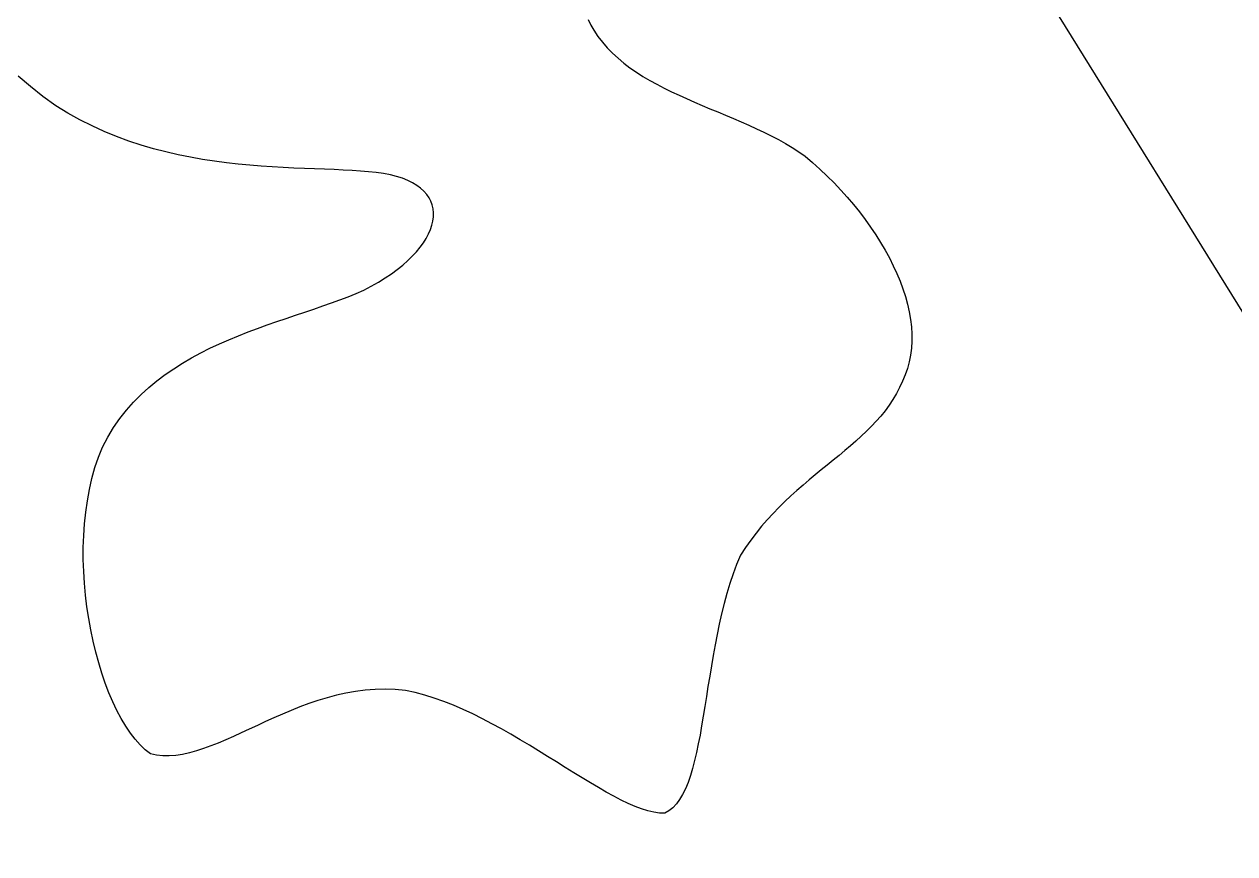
# Model space of a CAD drawing. Header units: metres. Extents: x 507606 to 508087, y 6966978 to 6967359.
# Drawn here: x 507899.332 to 507899.86, y 6967169.621 to 6967169.983 of the extents above; entities that cross this region are included whole.
import ezdxf

# ---------------------------------------------------------------- set-up
doc = ezdxf.new("R2010")
doc.units = ezdxf.units.M
doc.layers.add('mga2020DR_UNLINED', color=252, linetype='Continuous')
doc.layers.add('mga2020VEG_TREE', color=252, linetype='Continuous')

# ---------------------------------------------------------------- blocks, each defined once
blk = doc.blocks.new('BAC V TREE')
for p, q in [((7.3458, -12.0537), (7.3533, -12.0691)), ((7.3533, -12.0691), (7.3618, -12.0836)), ((7.3618, -12.0836), (7.3731, -12.1009)), ((7.3731, -12.1009), (7.3856, -12.1174)), ((7.3856, -12.1174), (7.3992, -12.1331)), ((7.3992, -12.1331), (7.4138, -12.1481)), ((7.4138, -12.1481), (7.4293, -12.1623)), ((7.4293, -12.1623), (7.4456, -12.1759)), ((7.4456, -12.1759), (7.4628, -12.1888)), ((7.4628, -12.1888), (7.4807, -12.2011)), ((5.781, -12.2417), (5.7463, -12.212)), ((7.4807, -12.2011), (7.4993, -12.213)), ((7.4993, -12.213), (7.5186, -12.2243)), ((7.5186, -12.2243), (7.5384, -12.2353)), ((5.8163, -12.2697), (5.781, -12.2417)), ((7.5384, -12.2353), (7.5586, -12.2458)), ((7.5586, -12.2458), (7.5793, -12.256)), ((7.5793, -12.256), (7.6004, -12.2659)), ((5.8522, -12.2958), (5.8163, -12.2697)), ((7.6004, -12.2659), (7.6218, -12.2756)), ((7.6218, -12.2756), (7.6434, -12.2851)), ((7.6434, -12.2851), (7.6652, -12.2945)), ((5.8858, -12.3163), (5.8522, -12.2958)), ((5.9198, -12.335), (5.8858, -12.3163)), ((7.6652, -12.2945), (7.6871, -12.3037)), ((7.6871, -12.3037), (7.7091, -12.3129)), ((7.7091, -12.3129), (7.731, -12.3221)), ((7.731, -12.3221), (7.7529, -12.3314)), ((5.954, -12.3522), (5.9198, -12.335)), ((5.9883, -12.3677), (5.954, -12.3522)), ((7.7529, -12.3314), (7.7747, -12.3408)), ((7.7747, -12.3408), (7.7962, -12.3502)), ((7.7962, -12.3502), (7.8175, -12.3599)), ((7.8175, -12.3599), (7.8385, -12.3699)), ((6.0229, -12.3818), (5.9883, -12.3677)), ((6.0575, -12.3946), (6.0229, -12.3818)), ((7.8385, -12.3699), (7.8591, -12.3801)), ((7.8591, -12.3801), (7.8792, -12.3906)), ((7.8792, -12.3906), (7.8988, -12.4015)), ((6.0921, -12.406), (6.0575, -12.3946)), ((6.1267, -12.4161), (6.0921, -12.406)), ((6.1612, -12.4251), (6.1267, -12.4161)), ((6.1956, -12.4331), (6.1612, -12.4251)), ((7.8988, -12.4015), (7.9178, -12.4129)), ((7.9178, -12.4129), (7.9362, -12.4247)), ((7.9362, -12.4247), (7.9539, -12.4371)), ((6.2298, -12.44), (6.1956, -12.4331)), ((6.2638, -12.446), (6.2298, -12.44)), ((6.2975, -12.4512), (6.2638, -12.446)), ((6.3308, -12.4556), (6.2975, -12.4512)), ((6.3637, -12.4593), (6.3308, -12.4556)), ((6.3962, -12.4624), (6.3637, -12.4593)), ((7.9539, -12.4371), (7.9751, -12.4551)), ((7.9751, -12.4551), (7.9957, -12.4736)), ((6.4281, -12.4649), (6.3962, -12.4624)), ((6.4595, -12.4671), (6.4281, -12.4649)), ((6.4902, -12.4688), (6.4595, -12.4671)), ((6.5203, -12.4703), (6.4902, -12.4688)), ((6.5496, -12.4715), (6.5203, -12.4703)), ((6.5782, -12.4726), (6.5496, -12.4715)), ((6.6059, -12.4736), (6.5782, -12.4726)), ((6.6327, -12.4746), (6.6059, -12.4736)), ((6.6585, -12.4758), (6.6327, -12.4746)), ((6.6834, -12.4771), (6.6585, -12.4758)), ((6.7072, -12.4787), (6.6834, -12.4771)), ((6.7298, -12.4806), (6.7072, -12.4787)), ((6.7513, -12.4829), (6.7298, -12.4806)), ((6.7716, -12.4856), (6.7513, -12.4829)), ((6.7906, -12.489), (6.7716, -12.4856)), ((6.8082, -12.4935), (6.7906, -12.489)), ((6.8245, -12.4987), (6.8082, -12.4935)), ((7.9957, -12.4736), (8.0158, -12.4926)), ((8.0158, -12.4926), (8.0353, -12.512)), ((6.8393, -12.5047), (6.8245, -12.4987)), ((6.8528, -12.5114), (6.8393, -12.5047)), ((6.8648, -12.5187), (6.8528, -12.5114)), ((6.8754, -12.5266), (6.8648, -12.5187)), ((6.8847, -12.535), (6.8754, -12.5266)), ((8.0353, -12.512), (8.0541, -12.5319)), ((6.8926, -12.544), (6.8847, -12.535)), ((6.8991, -12.5535), (6.8926, -12.544)), ((6.9042, -12.5635), (6.8991, -12.5535)), ((6.908, -12.5738), (6.9042, -12.5635)), ((8.0541, -12.5319), (8.0723, -12.552)), ((8.0723, -12.552), (8.0897, -12.5726)), ((6.9105, -12.5846), (6.908, -12.5738)), ((6.9117, -12.5957), (6.9105, -12.5846)), ((6.9115, -12.6071), (6.9117, -12.5957)), ((8.0897, -12.5726), (8.1065, -12.5934)), ((8.1065, -12.5934), (8.1225, -12.6144)), ((6.9032, -12.6428), (6.9072, -12.6307)), ((6.9072, -12.6307), (6.91, -12.6188)), ((6.91, -12.6188), (6.9115, -12.6071)), ((8.1225, -12.6144), (8.1378, -12.6357)), ((6.8912, -12.6675), (6.8978, -12.6551)), ((6.8978, -12.6551), (6.9032, -12.6428)), ((8.1378, -12.6357), (8.1522, -12.6572)), ((8.1522, -12.6572), (8.1658, -12.6788)), ((6.8638, -12.705), (6.8742, -12.6925)), ((6.8742, -12.6925), (6.8833, -12.68)), ((6.8833, -12.68), (6.8912, -12.6675)), ((8.1658, -12.6788), (8.1786, -12.7005)), ((6.8252, -12.7424), (6.8393, -12.73)), ((6.8393, -12.73), (6.8522, -12.7176)), ((6.8522, -12.7176), (6.8638, -12.705)), ((8.1786, -12.7005), (8.1904, -12.7222)), ((8.1904, -12.7222), (8.2013, -12.7441)), ((6.7758, -12.7786), (6.7935, -12.7667)), ((6.7935, -12.7667), (6.81, -12.7546)), ((6.81, -12.7546), (6.8252, -12.7424)), ((8.2013, -12.7441), (8.2113, -12.7659)), ((8.2113, -12.7659), (8.2203, -12.7876)), ((6.7158, -12.8125), (6.737, -12.8015)), ((6.737, -12.8015), (6.757, -12.7902)), ((6.757, -12.7902), (6.7758, -12.7786)), ((8.2203, -12.7876), (8.2283, -12.8094)), ((6.6493, -12.8398), (6.6723, -12.831)), ((6.6723, -12.831), (6.6945, -12.8219)), ((6.6945, -12.8219), (6.7158, -12.8125)), ((8.2283, -12.8094), (8.2352, -12.8309)), ((8.2352, -12.8309), (8.2411, -12.8524)), ((6.5508, -12.8743), (6.5762, -12.8657)), ((6.5762, -12.8657), (6.6012, -12.8571)), ((6.6012, -12.8571), (6.6256, -12.8485)), ((6.6256, -12.8485), (6.6493, -12.8398)), ((8.2411, -12.8524), (8.2459, -12.8736)), ((6.4453, -12.9102), (6.472, -12.9009)), ((6.472, -12.9009), (6.4986, -12.8918)), ((6.4986, -12.8918), (6.5249, -12.883)), ((6.5249, -12.883), (6.5508, -12.8743)), ((8.2459, -12.8736), (8.2496, -12.8947)), ((8.2496, -12.8947), (8.2521, -12.9155)), ((6.3646, -12.9406), (6.3915, -12.93)), ((6.3915, -12.93), (6.4184, -12.9199)), ((6.4184, -12.9199), (6.4453, -12.9102)), ((8.2521, -12.9155), (8.2534, -12.936)), ((8.2534, -12.936), (8.2535, -12.9561)), ((6.2847, -12.9757), (6.3111, -12.9634)), ((6.3111, -12.9634), (6.3377, -12.9517)), ((6.3377, -12.9517), (6.3646, -12.9406)), ((8.2535, -12.9561), (8.2524, -12.9759)), ((6.2077, -13.0174), (6.2329, -13.0026)), ((6.2329, -13.0026), (6.2586, -12.9888)), ((6.2586, -12.9888), (6.2847, -12.9757)), ((8.25, -12.9953), (8.2463, -13.0143)), ((8.2524, -12.9759), (8.25, -12.9953)), ((6.1589, -13.0496), (6.183, -13.033)), ((6.183, -13.033), (6.2077, -13.0174)), ((8.2412, -13.0328), (8.2348, -13.0507)), ((8.2463, -13.0143), (8.2412, -13.0328)), ((6.113, -13.0859), (6.1356, -13.0672)), ((6.1356, -13.0672), (6.1589, -13.0496)), ((8.227, -13.0682), (8.2191, -13.0859)), ((8.2348, -13.0507), (8.227, -13.0682)), ((6.0704, -13.1269), (6.0913, -13.1058)), ((6.0913, -13.1058), (6.113, -13.0859)), ((8.2102, -13.103), (8.2004, -13.1195)), ((8.2191, -13.0859), (8.2102, -13.103)), ((6.0506, -13.1494), (6.0704, -13.1269)), ((8.1898, -13.1354), (8.1784, -13.1509)), ((8.2004, -13.1195), (8.1898, -13.1354)), ((6.0143, -13.1983), (6.0319, -13.1731)), ((6.0319, -13.1731), (6.0506, -13.1494)), ((8.1663, -13.1659), (8.1536, -13.1805)), ((8.1784, -13.1509), (8.1663, -13.1659)), ((5.9979, -13.225), (6.0143, -13.1983)), ((8.1261, -13.2087), (8.1116, -13.2225)), ((8.1401, -13.1947), (8.1261, -13.2087)), ((8.1536, -13.1805), (8.1401, -13.1947)), ((5.9828, -13.2532), (5.9979, -13.225)), ((8.0966, -13.2361), (8.0812, -13.2496)), ((8.1116, -13.2225), (8.0966, -13.2361)), ((5.9717, -13.2814), (5.9828, -13.2532)), ((8.0492, -13.2764), (8.0328, -13.2898)), ((8.0654, -13.263), (8.0492, -13.2764)), ((8.0812, -13.2496), (8.0654, -13.263)), ((5.9536, -13.3407), (5.962, -13.3106)), ((5.962, -13.3106), (5.9717, -13.2814)), ((8.0161, -13.3034), (7.9993, -13.3171)), ((8.0328, -13.2898), (8.0161, -13.3034)), ((5.9465, -13.3716), (5.9536, -13.3407)), ((7.9823, -13.331), (7.9653, -13.3452)), ((7.9993, -13.3171), (7.9823, -13.331)), ((5.9407, -13.4033), (5.9465, -13.3716)), ((7.9312, -13.3746), (7.9142, -13.3899)), ((7.9482, -13.3597), (7.9312, -13.3746)), ((7.9653, -13.3452), (7.9482, -13.3597)), ((5.9361, -13.4355), (5.9407, -13.4033)), ((7.8973, -13.4057), (7.8806, -13.4221)), ((7.9142, -13.3899), (7.8973, -13.4057)), ((5.9328, -13.4682), (5.9361, -13.4355)), ((7.8642, -13.439), (7.848, -13.4566)), ((7.8806, -13.4221), (7.8642, -13.439)), ((5.9305, -13.5012), (5.9328, -13.4682)), ((7.8321, -13.4749), (7.8166, -13.494)), ((7.848, -13.4566), (7.8321, -13.4749)), ((5.9294, -13.5346), (5.9305, -13.5012)), ((7.8015, -13.5138), (7.7869, -13.5346)), ((7.8166, -13.494), (7.8015, -13.5138)), ((5.9294, -13.568), (5.9294, -13.5346)), ((7.7869, -13.5346), (7.7728, -13.5562)), ((5.9305, -13.6016), (5.9294, -13.568)), ((7.762, -13.5819), (7.7521, -13.6085)), ((7.7728, -13.5562), (7.762, -13.5819)), ((5.9326, -13.635), (5.9305, -13.6016)), ((7.7521, -13.6085), (7.743, -13.6357)), ((5.9356, -13.6683), (5.9326, -13.635)), ((7.743, -13.6357), (7.7346, -13.6635)), ((5.9396, -13.7013), (5.9356, -13.6683)), ((7.7346, -13.6635), (7.7269, -13.6918)), ((5.9445, -13.7339), (5.9396, -13.7013)), ((7.7269, -13.6918), (7.7197, -13.7205)), ((5.9503, -13.766), (5.9445, -13.7339)), ((7.7132, -13.7496), (7.7071, -13.7788)), ((7.7197, -13.7205), (7.7132, -13.7496)), ((5.9569, -13.7975), (5.9503, -13.766)), ((7.7071, -13.7788), (7.7014, -13.8081)), ((5.9643, -13.8283), (5.9569, -13.7975)), ((7.7014, -13.8081), (7.6961, -13.8375)), ((5.9725, -13.8583), (5.9643, -13.8283)), ((7.6961, -13.8375), (7.691, -13.8667)), ((5.9815, -13.8873), (5.9725, -13.8583)), ((5.9911, -13.9153), (5.9815, -13.8873)), ((7.691, -13.8667), (7.6863, -13.8958)), ((6.0014, -13.9421), (5.9911, -13.9153)), ((7.6863, -13.8958), (7.6816, -13.9246)), ((6.0123, -13.9676), (6.0014, -13.9421)), ((6.6134, -13.956), (6.5876, -13.9639)), ((6.6396, -13.949), (6.6134, -13.956)), ((6.6662, -13.9431), (6.6396, -13.949)), ((6.6931, -13.9383), (6.6662, -13.9431)), ((6.7204, -13.9348), (6.6931, -13.9383)), ((6.7481, -13.9326), (6.7204, -13.9348)), ((6.7761, -13.932), (6.7481, -13.9326)), ((6.8045, -13.933), (6.7761, -13.932)), ((6.8333, -13.9358), (6.8045, -13.933)), ((6.86, -13.9414), (6.8333, -13.9358)), ((6.8869, -13.9485), (6.86, -13.9414)), ((6.9138, -13.9569), (6.8869, -13.9485)), ((7.6772, -13.953), (7.6727, -13.9809)), ((7.6816, -13.9246), (7.6772, -13.953)), ((6.0238, -13.9918), (6.0123, -13.9676)), ((6.5371, -13.9818), (6.5124, -13.9916)), ((6.5622, -13.9725), (6.5371, -13.9818)), ((6.5876, -13.9639), (6.5622, -13.9725)), ((6.9408, -13.9666), (6.9138, -13.9569)), ((6.9679, -13.9773), (6.9408, -13.9666)), ((6.9949, -13.989), (6.9679, -13.9773)), ((7.0219, -14.0016), (6.9949, -13.989)), ((7.6727, -13.9809), (7.6683, -14.0082)), ((6.0359, -14.0145), (6.0238, -13.9918)), ((6.0485, -14.0357), (6.0359, -14.0145)), ((6.4407, -14.0229), (6.4176, -14.0336)), ((6.4642, -14.0123), (6.4407, -14.0229)), ((6.4882, -14.0018), (6.4642, -14.0123)), ((6.5124, -13.9916), (6.4882, -14.0018)), ((7.0488, -14.015), (7.0219, -14.0016)), ((7.0756, -14.029), (7.0488, -14.015)), ((7.6683, -14.0082), (7.6638, -14.0348)), ((6.0615, -14.0551), (6.0485, -14.0357)), ((6.075, -14.0727), (6.0615, -14.0551)), ((6.3725, -14.0546), (6.3505, -14.0646)), ((6.3948, -14.0442), (6.3725, -14.0546)), ((6.4176, -14.0336), (6.3948, -14.0442)), ((7.1022, -14.0435), (7.0756, -14.029)), ((7.1286, -14.0585), (7.1022, -14.0435)), ((7.6638, -14.0348), (7.6592, -14.0607)), ((6.089, -14.0884), (6.075, -14.0727)), ((6.1033, -14.1021), (6.089, -14.0884)), ((6.2869, -14.0914), (6.2665, -14.0989)), ((6.3077, -14.0831), (6.2869, -14.0914)), ((6.3289, -14.0742), (6.3077, -14.0831)), ((6.3505, -14.0646), (6.3289, -14.0742)), ((7.1548, -14.0739), (7.1286, -14.0585)), ((7.1807, -14.0894), (7.1548, -14.0739)), ((7.2064, -14.1051), (7.1807, -14.0894)), ((7.6544, -14.0856), (7.6493, -14.1096)), ((7.6592, -14.0607), (7.6544, -14.0856)), ((6.1179, -14.1136), (6.1033, -14.1021)), ((6.1351, -14.1173), (6.1179, -14.1136)), ((6.1526, -14.1191), (6.1351, -14.1173)), ((6.1706, -14.1193), (6.1526, -14.1191)), ((6.189, -14.1179), (6.1706, -14.1193)), ((6.2078, -14.115), (6.189, -14.1179)), ((6.227, -14.1108), (6.2078, -14.115)), ((6.2466, -14.1054), (6.227, -14.1108)), ((6.2665, -14.0989), (6.2466, -14.1054)), ((7.2316, -14.1207), (7.2064, -14.1051)), ((7.2566, -14.1363), (7.2316, -14.1207)), ((7.6493, -14.1096), (7.644, -14.1325)), ((7.2811, -14.1516), (7.2566, -14.1363)), ((7.3051, -14.1665), (7.2811, -14.1516)), ((7.6383, -14.1542), (7.6321, -14.1746)), ((7.644, -14.1325), (7.6383, -14.1542)), ((7.3287, -14.181), (7.3051, -14.1665)), ((7.3517, -14.195), (7.3287, -14.181)), ((7.6255, -14.1937), (7.6183, -14.2112)), ((7.6321, -14.1746), (7.6255, -14.1937)), ((7.3742, -14.2083), (7.3517, -14.195)), ((7.3961, -14.2208), (7.3742, -14.2083)), ((7.4173, -14.2324), (7.3961, -14.2208)), ((7.6105, -14.2272), (7.602, -14.2415)), ((7.6183, -14.2112), (7.6105, -14.2272)), ((7.4379, -14.243), (7.4173, -14.2324)), ((7.4578, -14.2525), (7.4379, -14.243)), ((7.4769, -14.2608), (7.4578, -14.2525)), ((7.4953, -14.2678), (7.4769, -14.2608)), ((7.5929, -14.2541), (7.5829, -14.2647)), ((7.602, -14.2415), (7.5929, -14.2541)), ((7.5129, -14.2733), (7.4953, -14.2678)), ((7.5296, -14.2772), (7.5129, -14.2733)), ((7.5454, -14.2795), (7.5296, -14.2772)), ((7.5603, -14.28), (7.5454, -14.2795)), ((7.572, -14.2734), (7.5603, -14.28)), ((7.5829, -14.2647), (7.572, -14.2734))]:
    blk.add_line(p, q)
blk = doc.blocks.new('XE_SURVEY')
at = {"layer": 'mga2020DR_UNLINED'}
blk.add_polyline3d([(507890.69907, 6967200.57838, 5.30954), (507917.00564, 6967158.53611, 4.92474), (507917.00564, 6967158.53611, 4.92474), (507919.1786, 6967155.65512, 5.21669), (507918.45847, 6967152.39962, 5.08565), (507916.74363, 6967150.47569, 5.04778), (507914.12478, 6967149.59171, 5.14057), (507910.8669, 6967152.97712, 4.94367), (507908.11754, 6967156.51233, 5.00833), (507905.24561, 6967161.01166, 5.01719), (507902.24078, 6967166.02241, 4.92588), (507891.29648, 6967183.67656, 5.03199), (507882.56683, 6967198.54789, 5.08265), (507872.80265, 6967214.61463, 5.10401), (507866.37062, 6967225.10177, 4.91499), (507858.69143, 6967237.50775, 5.0093), (507849.55859, 6967251.60254, 5.13083), (507842.98185, 6967261.71577, 5.17813), (507840.46497, 6967268.6714, 4.70007)], dxfattribs=at)
at = {"layer": 'mga2020VEG_TREE', "xscale": 0.1554417355589352, "yscale": 0.1554417355589352, "zscale": 0.1554417355589352, "rotation": 0.001583333339407246}
blk.add_blockref('BAC V TREE', (507898.43616, 6967171.85854, 4.94816), dxfattribs=at)

msp = doc.modelspace()

# ---------------------------------------------------------------- block references
msp.add_blockref('XE_SURVEY', (0, 0))

doc.saveas('drawing.dxf')
